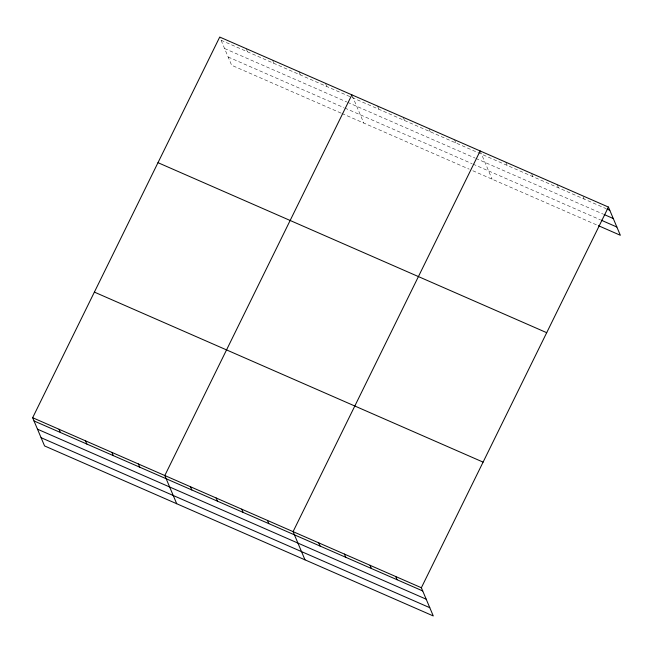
<?xml version="1.0" encoding="UTF-8"?>
<svg xmlns="http://www.w3.org/2000/svg" width="653" height="653" viewBox="0 0 653 653"><rect width="100%" height="100%" fill="white"/><g stroke="black" fill="none" stroke-linecap="round" stroke-linejoin="round"><path stroke-width="0.49" stroke-dasharray="3.27 2.45" d="M221.081 40.257L606.123 208.674M224.567 48.51L346.702 101.933M347.608 102.333L474.919 158.01M475.841 158.418L603.192 214.119M228.158 57.007L343.911 107.639M344.825 108.039L472.095 163.707M473.017 164.107L600.376 219.816M341.013 113.1L231.644 65.259L220.061 37.85M341.927 113.5L469.172 169.151M472.837 170.751L597.446 225.261M583.121 196.651L584.133 199.059M557.123 184.619L558.478 187.835M531.811 174.204L532.824 176.612M505.814 162.181L507.169 165.397M480.159 150.957L492.076 179.167M454.504 139.742L455.859 142.95M429.192 129.318L430.205 131.726M403.195 117.295L404.55 120.511M377.54 106.072L378.895 109.288M352.22 95.656L363.803 123.066M325.455 83.29L326.81 86.506M299.017 71.732L300.38 74.948M272.587 60.174L273.942 63.382M246.157 48.608L247.511 51.824"/><path stroke-width="0.98" d="M32.65 417.724L421.356 587.741L433.274 615.95L44.567 445.934L32.65 417.724L219.726 37.05L608.433 207.066L620.35 235.276L598.36 225.66M351.885 94.856L164.809 475.531L176.726 503.741M480.159 150.957L293.083 531.632L305 559.85M421.356 587.741L608.433 207.066M607.045 209.074L609.788 210.274M604.115 214.519L613.273 218.526M601.291 220.216L616.865 227.024M157.985 162.67L546.7 332.687M94.383 292.103L483.098 462.12M34.005 420.94L422.72 590.949M37.49 429.184L426.205 599.201M41.082 437.69L429.788 607.698M395.702 576.517L397.065 579.733M370.047 565.294L371.41 568.51M344.392 554.079L345.755 557.287M318.737 542.855L320.101 546.071M267.428 520.417L268.791 523.624M241.773 509.193L243.136 512.401M216.119 497.97L217.482 501.186M190.464 486.754L191.827 489.962M138.379 463.965L139.734 467.181M111.949 452.407L113.304 455.623M85.519 440.848L86.873 444.056M59.08 429.282L60.435 432.498"/></g></svg>
